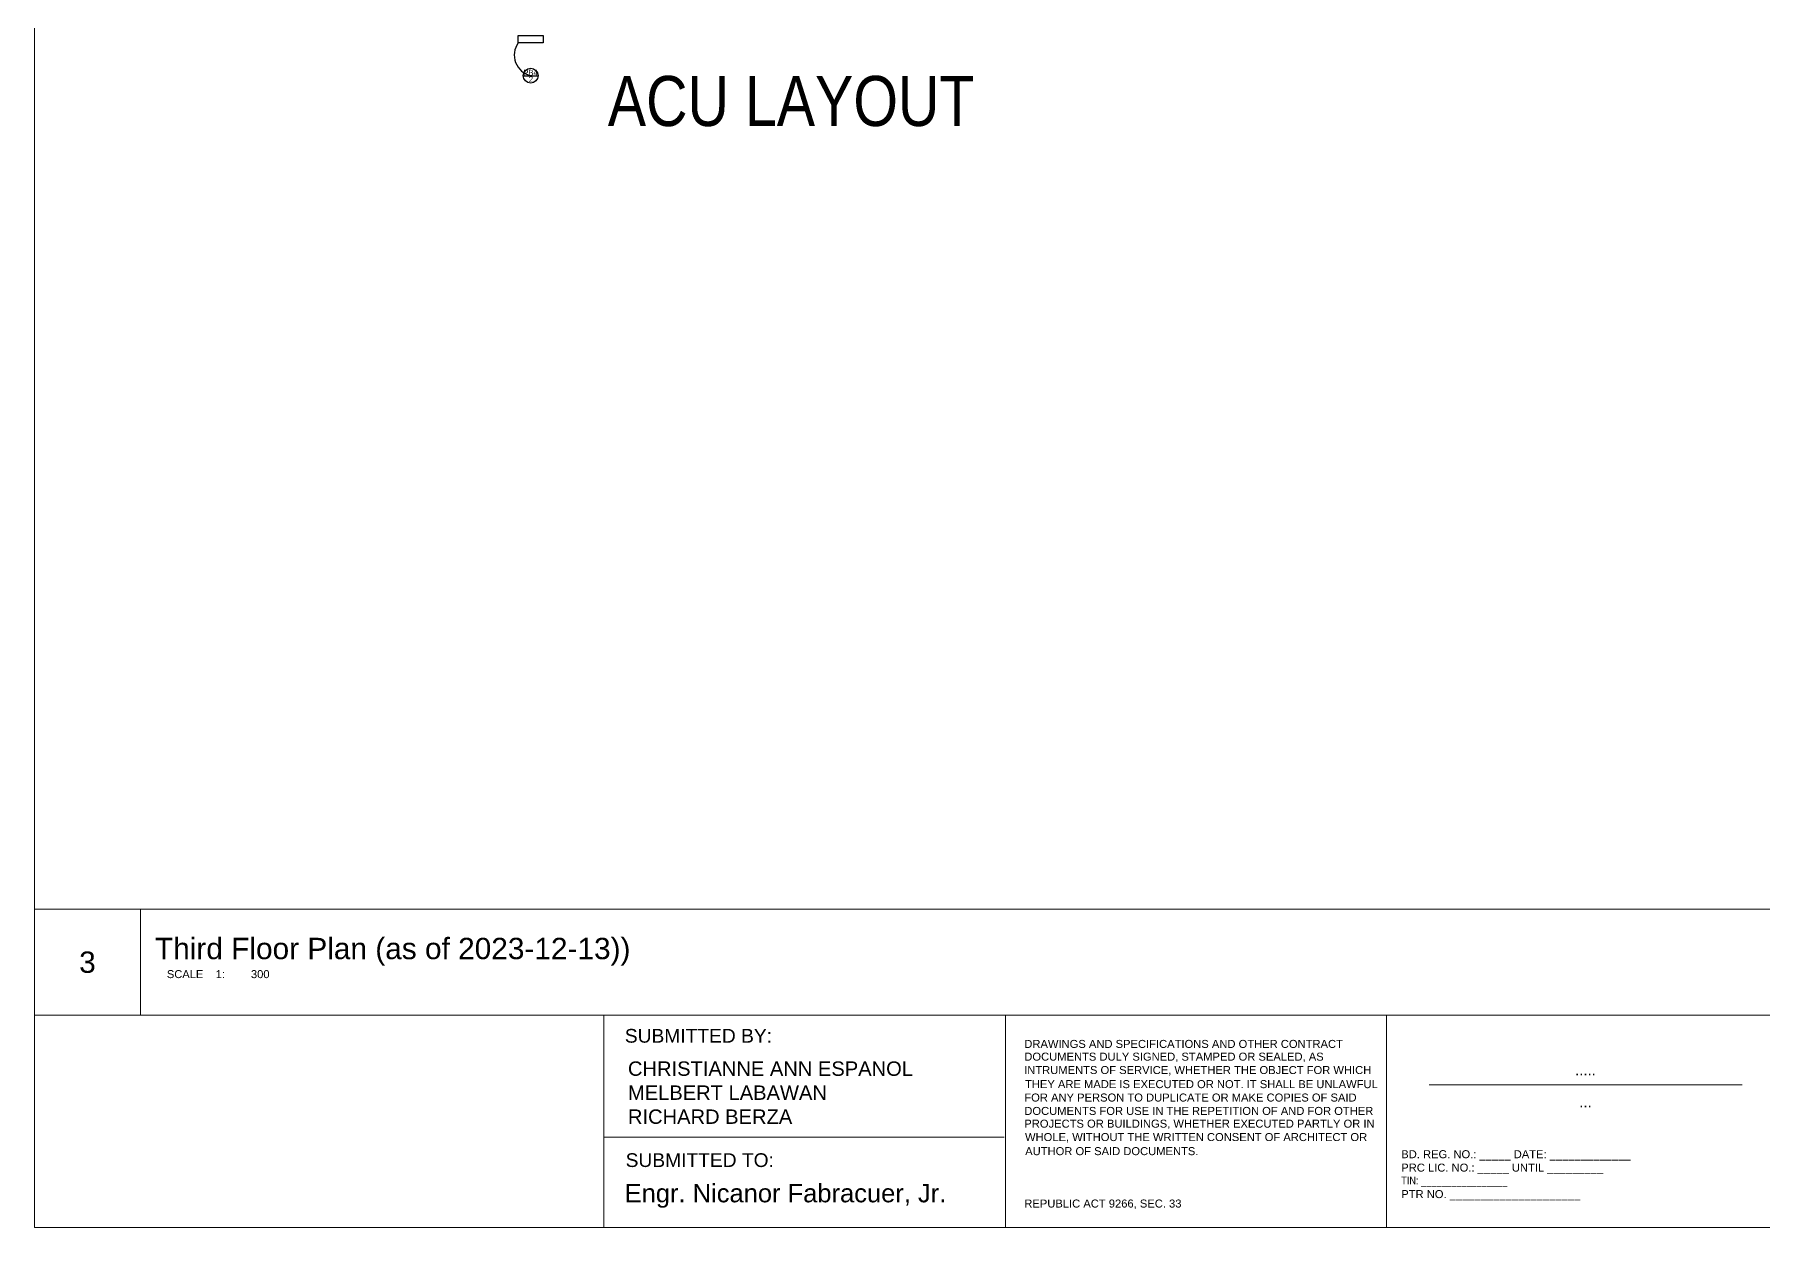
# Model space of a CAD drawing. Header units: inches. Extents: x -2 to 2474, y 1 to 287.
# Drawn here: x 1032.7 to 1227.6, y 1.3 to 135.8 of the extents above; entities that cross this region are included whole.
import ezdxf

# ---------------------------------------------------------------- set-up
doc = ezdxf.new("R2010")
doc.units = ezdxf.units.IN
doc.header["$MEASUREMENT"] = 0
for name, color, linetype in [('ACU', 6, 'Continuous'), ('NUMBER', 170, 'Continuous'), ('PDF_0', 7, 'Continuous'), ('PDF_BORDER', 7, 'Continuous'), ('PDF_Text', 7, 'Continuous'), ('POWER LINE', 1, 'Continuous'), ('TEXT', 82, 'Continuous')]:
    doc.layers.add(name, color=color, linetype=linetype)
doc.styles.add('PDF Arial Narrow', font='ARIALN.TTF')
doc.styles.add('PDF ArialMT', font='arial.ttf')

msp = doc.modelspace()

# ---------------------------------------------------------------- linework, layer by layer
at = {"layer": 'NUMBER'}
msp.add_lwpolyline([(1090.0759, 134.83226), (1087.24534, 134.83226), (1087.24534, 135.65966), (1090.0759, 135.65966)], close=True, dxfattribs=at)
at = {"layer": 'PDF_0', "lineweight": 9}
for points in [[(1032.73092, 37.18333), (1446.42024, 37.18333)], [(1096.91357, 25.26181), (1096.91357, 1.34948)], [(1142.19019, 25.23697), (1142.19019, 1.32463)], [(1185.11077, 25.23697), (1185.11077, 1.32463)], [(1189.91678, 17.41004), (1225.2066, 17.41004)], [(1096.90533, 11.51027), (1142.03556, 11.51027)]]:
    msp.add_lwpolyline(points, dxfattribs=at)
at = {"layer": 'PDF_BORDER', "lineweight": 9}
msp.add_lwpolyline([(1446.42024, 1.32463), (1032.73092, 1.32463), (1032.73092, 275.11011), (1446.42024, 275.11011)], close=True, dxfattribs=at)
at = {"layer": 'PDF_BORDER', "lineweight": 20}
msp.add_lwpolyline([(1044.67728, 37.18333), (1044.67728, 25.23697)], dxfattribs=at)
at = {"layer": 'PDF_BORDER', "lineweight": 9}
msp.add_lwpolyline([(1446.42024, 25.23697), (1032.73092, 25.23697)], dxfattribs=at)
at = {"layer": 'POWER LINE'}
for p, q in [((1087.82297, 131.12026), (1088.65586, 131.12026)), ((1088.65586, 131.12026), (1089.48875, 131.12026))]:
    msp.add_line(p, q, dxfattribs=at)
msp.add_circle((1088.65586, 131.12026), 0.83289, dxfattribs=at)
at = {"layer": 'TEXT'}
msp.add_arc((1089.18677, 133.44599), 2.38556, 144.4714213, 257.1409936, dxfattribs=at)

# ---------------------------------------------------------------- texts
at = {"layer": 'ACU', "insert": (1087.81481, 131.78908), "char_height": 0.645446, "attachment_point": 1}
msp.add_mtext_dynamic_manual_height_columns('{\\C3;PB4}', width=1.1295302, gutter_width=20.17018, heights=[0], dxfattribs=at)
at = {"layer": 'NUMBER', "insert": (1088.44041, 131.03893), "char_height": 0.64545, "width": 0.426188, "attachment_point": 1}
msp.add_mtext('2', dxfattribs=at)
at = {"layer": 'PDF_Text', "lineweight": 5, "insert": (1097.34635, 128.23304), "char_height": 5.647651, "attachment_point": 4, "style": 'PDF Arial Narrow'}
msp.add_mtext('ACU LAYOUT', dxfattribs=at)
at = {"layer": 'PDF_Text', "attachment_point": 4}
for s, insert, char_height, style in [('Third Floor Plan (as of 2023-12-13))', (1046.3021, 32.39598), 2.4054331, 'PDF ArialMT'), ('3', (1037.75572, 31.19933), 2.40543, 'PDF ArialMT'), ('SCALE    1:', (1047.64277, 29.86435), 0.8968012, 'PDF ArialMT'), ('300', (1057.11785, 29.86435), 0.902038, 'PDF ArialMT'), ('DRAWINGS AND SPECIFICATIONS AND OTHER CONTRACT', (1144.29646, 21.99787), 0.9020376, 'PDF ArialMT'), ('INTRUMENTS OF SERVICE, WHETHER THE OBJECT FOR WHICH', (1144.27684, 18.97683), 0.9020376, 'PDF ArialMT'), ('DOCUMENTS DULY SIGNED, STAMPED OR SEALED, AS', (1144.29646, 20.48735), 0.9020376, 'PDF ArialMT'), ('THEY ARE MADE IS EXECUTED OR NOT. IT SHALL BE UNLAWFUL', (1144.37493, 17.46631), 0.9020376, 'PDF ArialMT'), ('.....', (1206.38476, 19.04765), 1.202717, 'PDF ArialMT'), ('FOR ANY PERSON TO DUPLICATE OR MAKE COPIES OF SAID', (1144.29646, 15.95578), 0.9020376, 'PDF ArialMT'), ('DOCUMENTS FOR USE IN THE REPETITION OF AND FOR OTHER', (1144.29646, 14.44527), 0.9020376, 'PDF ArialMT'), ('...', (1206.85557, 15.45772), 1.202717, 'PDF ArialMT'), ('WHOLE, WITHOUT THE WRITTEN CONSENT OF ARCHITECT OR', (1144.37493, 11.42422), 0.9020376, 'PDF ArialMT'), ('PROJECTS OR BUILDINGS, WHETHER EXECUTED PARTLY OR IN', (1144.29646, 12.93474), 0.9020376, 'PDF ArialMT'), ('AUTHOR OF SAID DOCUMENTS.', (1144.39454, 9.9137), 0.9020376, 'PDF ArialMT'), ('BD. REG. NO.: _____ DATE: _____________', (1186.78722, 9.44289), 0.9020376, 'PDF ArialMT'), ('PRC LIC. NO.: _____ UNTIL _________', (1186.78722, 7.93237), 0.9020376, 'PDF ArialMT'), ('TIN: _________________', (1186.78722, 6.48156), 0.8968012, 'PDF Arial Narrow'), ('REPUBLIC ACT 9266, SEC. 33', (1144.29646, 3.93047), 0.9020376, 'PDF ArialMT'), ('PTR NO. _____________________', (1186.78722, 4.95056), 0.9020376, 'PDF ArialMT')]:
    msp.add_mtext(s, dxfattribs=dict(at, insert=insert, char_height=char_height, style=style))
at = {"layer": 'PDF_Text', "attachment_point": 4, "style": 'PDF ArialMT'}
for s, insert, char_height, width in [('SUBMITTED BY:', (1099.26506, 22.90795), 1.5493918, 33.878175), ('CHRISTIANNE ANN ESPANOL\\PMELBERT LABAWAN\\PRICHARD BERZA', (1099.61786, 16.5018), 1.6231938, 35.4918916), ('SUBMITTED TO:', (1099.3566, 8.89737), 1.5493918, 33.878175), ('Engr. Nicanor Fabracuer, Jr.', (1099.24424, 4.87186), 2.0575162, 44.9885528)]:
    msp.add_mtext(s, dxfattribs=dict(at, insert=insert, char_height=char_height, width=width))

doc.saveas('drawing.dxf')
